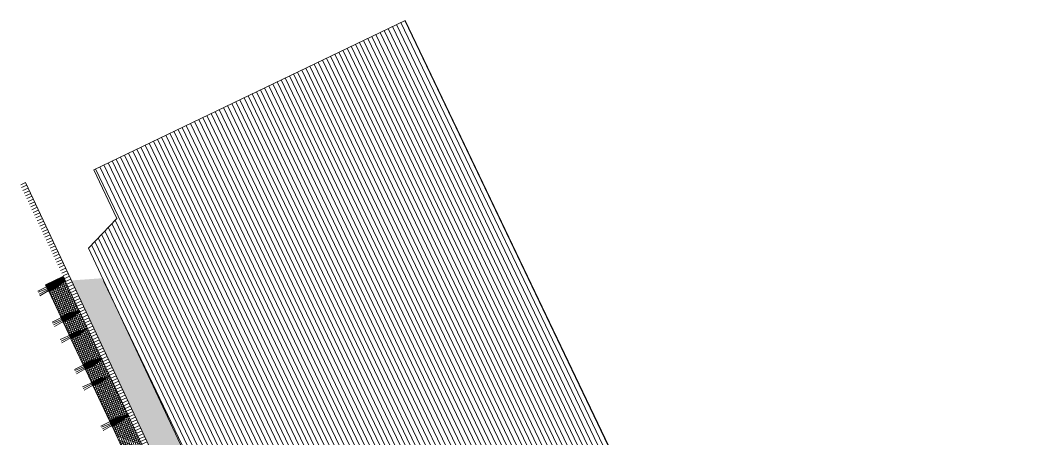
# Model space of a CAD drawing. Header units: metres. Extents: x 678805 to 1359287, y 2747329 to 5497370.
# Drawn here: x 679493.34 to 679498.64, y 2747427.62 to 2747429.8 of the extents above; entities that cross this region are included whole.
import ezdxf

# ---------------------------------------------------------------- set-up
doc = ezdxf.new("R2010")
doc.units = ezdxf.units.M
doc.layers.add('02-L-Waterfeatures 01', color=7, linetype='Continuous', true_color=0x4da6ff)
doc.layers.add('XREF_MON_WATERFEATURE$0$-aux', color=50, linetype='Continuous', plot=False)
for name, color, linetype, lineweight, true_color in [('XREF_MON_WATERFEATURE$0$02-L-projecció', 7, 'Continuous', 5, 0x636363), ('XREF_MON_WATERFEATURE$0$3- TR terra vegetal', 7, 'Continuous', 0, 0xbea68e), ('XREF_MON_WATERFEATURE$0$3-TR sorra granitica', 7, 'Continuous', 0, 0xf2dac9)]:
    doc.layers.add(name, color=color, linetype=linetype, lineweight=lineweight, true_color=true_color)
for name, color, linetype, lineweight in [('XREF_MON_WATERFEATURE$0$02-L-seccionat', 6, 'Continuous', 5), ('XREF_MON_WATERFEATURE$0$1-L-GESPA', 64, 'Continuous', 0), ('XREF_MON_WATERFEATURE$0$3-TR Formigó', 252, 'Continuous', 0), ('XREF_MON_WATERFEATURE$0$3-TR terra compactada', 45, 'Continuous', 0), ('XREF_MON_WATERFEATURE$0$3-TR Tot-u', 37, 'Continuous', 0)]:
    doc.layers.add(name, color=color, linetype=linetype, lineweight=lineweight)

# ---------------------------------------------------------------- blocks, each defined once
blk = doc.blocks.new('XREF_MON_WATERFEATURE$0$Font')
at = {"layer": 'XREF_MON_WATERFEATURE$0$3- TR terra vegetal'}
h = blk.add_hatch(dxfattribs=at)
h.set_pattern_fill('_USER', color=256, scale=0.0025, angle=-18.20445689477927, style=0, pattern_type=0)
h.set_pattern_definition([(0.07158571544180016, (-42.41510380851105, 22.0367466378957), (-3.123515266994169e-06, 0.002499998048729712), [])])
edge = h.paths.add_edge_path()
edge.add_line((4.908036804292351, -9.918019296135753), (4.898037110455334, -9.917941367253661))
edge.add_line((4.898037111386657, -9.917941367719322), (4.898100978694856, -9.909745837561786))
edge.add_arc((4.849684893619269, -9.909368520602584), 0.04841755489528105, 359.5534912166783, 375.5525103427901)
edge.add_line((4.896329645998776, -9.896386737702414), (4.890544808935374, -9.875601287232712))
edge.add_arc((4.945597054902464, -9.860279596410692), 0.05714458878502383, 179.5534943690461, 195.5525134952645, ccw=False)
edge.add_line((4.888454201631248, -9.859834273345768), (4.888774713501334, -9.818706751335412))
edge.add_line((4.888774713035673, -9.818706751801074), (4.918844678904861, -9.818941090721637))
edge.add_line((4.918844679836184, -9.818941090255976), (4.918524166103452, -9.860068613663316))
edge.add_arc((4.861381313297898, -9.859623294789344), 0.05714458763646535, 343.55447941519253, 359.5534985415034, ccw=False)
edge.add_line((4.916188078932464, -9.87580112949945), (4.910079998429865, -9.896493896609172))
edge.add_arc((4.956516752485186, -9.910201081074774), 0.04841754838134289, 163.5544725454817, 179.5534916716946)
edge.add_line((4.908100673928857, -9.909823764581233), (4.908036804758012, -9.918019296135753))
edge.add_line((4.908036804292351, -9.918019296135753), (4.898037110455334, -9.917941367253661))
h = blk.add_hatch(dxfattribs=at)
h.set_pattern_fill('_USER', color=256, scale=0.0025, angle=-18.20445689477927, style=0, pattern_type=0)
h.set_pattern_definition([(0.07158571544180016, (-41.99395365780219, 22.03346805972978), (-3.123515266994169e-06, 0.002499998048729712), [])])
edge = h.paths.add_edge_path()
edge.add_line((5.129266829229891, -9.919743441743776), (5.129330697469413, -9.911547912051901))
edge.add_arc((5.080914612393826, -9.911170597188175), 0.04841755511519343, 359.5534931793435, 375.5525123054554)
edge.add_line((5.12755936384201, -9.89818881219253), (5.121774528175592, -9.877403360791504))
edge.add_arc((5.176826777867973, -9.862081666477025), 0.0571445925419343, 179.5534972539193, 195.5525163801378, ccw=False)
edge.add_line((5.119683920405805, -9.8616363464389), (5.120004433672875, -9.820508826291189))
edge.add_line((5.120004434604198, -9.820508826058358), (5.14007470337674, -9.820665237028152))
edge.add_line((5.140074702445418, -9.820665237028152), (5.13975419010967, -9.861792757175863))
edge.add_arc((5.082611324731261, -9.861347433645278), 0.05714460020380366, 343.5544745027149, 359.5534936290258, ccw=False)
edge.add_line((5.137418101541698, -9.877525276038796), (5.131310021039099, -9.898218042217195))
edge.add_arc((5.177746772766113, -9.91192522784695), 0.0484175469721639, 163.5544702963137, 179.5534894225264)
edge.add_line((5.129330696072429, -9.911547909956425), (5.129266828065738, -9.919743441510946))
h = blk.add_hatch(dxfattribs=at)
h.set_pattern_fill('_USER', color=256, scale=0.0025, angle=-18.20445689477927, style=0, pattern_type=0)
h.set_pattern_definition([(0.07158571544180016, (-42.08891394175589, 22.034197462257), (-3.123515266994169e-06, 0.002499998048729712), [])])
edge = h.paths.add_edge_path()
edge.add_line((5.234226671978831, -9.92056847200729), (5.224226978141814, -9.920490543125197))
edge.add_line((5.224226978607476, -9.920490543125197), (5.224290845915675, -9.912295012967661))
edge.add_arc((5.175874761771411, -9.91191769670695), 0.04841755489528105, 359.5534912166783, 375.5525103427901)
edge.add_line((5.222519513219595, -9.89893591310829), (5.216734676156193, -9.878150462638587))
edge.add_arc((5.271786922588944, -9.862828772049397), 0.05714458878502383, 179.5534943690461, 195.5525134952645, ccw=False)
edge.add_line((5.214644068386406, -9.862383448984474), (5.214964580256492, -9.821255926974118))
edge.add_line((5.214964580722153, -9.821255927206948), (5.245034546591341, -9.821490266127512))
edge.add_line((5.245034547057003, -9.821490266360343), (5.244714033324271, -9.862617789767683))
edge.add_arc((5.187571180984378, -9.86217247066088), 0.05714458763646535, 343.55447941519253, 359.5534985415034, ccw=False)
edge.add_line((5.242377947084606, -9.878350305370986), (5.236269866582006, -9.899043072480708))
edge.add_arc((5.282706619240344, -9.912750256247818), 0.04841754838134289, 163.5544725454817, 179.5534916716946)
edge.add_line((5.234290541149676, -9.912372940219939), (5.234226671978831, -9.920568471774459))
edge.add_line((5.234226671978831, -9.92056847200729), (5.224226978141814, -9.920490543125197))
h = blk.add_hatch(dxfattribs=at)
h.set_pattern_fill('_USER', color=256, scale=0.0025, angle=-18.20445689477927, style=0, pattern_type=0)
h.set_pattern_definition([(0.07158571544180016, (-41.72150762658566, 22.0313518694602), (-3.123515266994169e-06, 0.002499998048729712), [])])
edge = h.paths.add_edge_path()
edge.add_line((5.401712859049439, -9.921859632246196), (5.401776727288961, -9.913664102554321))
edge.add_arc((5.353360642679036, -9.913286787457764), 0.04841755511519343, 359.5534931793435, 375.5525123054554)
edge.add_line((5.400005395058542, -9.90030500292778), (5.394220559392124, -9.879519551526755))
edge.add_arc((5.449272809084505, -9.864197856979445), 0.0571445925419343, 179.5534972539193, 195.5525163801378, ccw=False)
edge.add_line((5.392129952087998, -9.86375253694132), (5.392450465355068, -9.822625016793609))
edge.add_line((5.392450464423746, -9.82262501702644), (5.412520733196288, -9.822781427996233))
edge.add_line((5.41252073366195, -9.822781427996233), (5.412200221326202, -9.863908948143944))
edge.add_arc((5.355057355947793, -9.863463624147698), 0.05714460020380366, 343.5544745027149, 359.5534936290258, ccw=False)
edge.add_line((5.409864132292569, -9.879641466308385), (5.403756051789969, -9.900334232486784))
edge.add_arc((5.450192804448307, -9.914041418582201), 0.0484175469721639, 163.5544702963137, 179.5534894225264)
edge.add_line((5.4017767268233, -9.913664100691676), (5.401712858816609, -9.921859632246196))
h = blk.add_hatch(dxfattribs=at)
h.set_pattern_fill('_USER', color=256, scale=0.0025, angle=-18.20445689477927, style=0, pattern_type=0)
h.set_pattern_definition([(0.07158571544180016, (-41.8164679100737, 22.03208127152175), (-3.123515266994169e-06, 0.002499998048729712), [])])
edge = h.paths.add_edge_path()
edge.add_line((5.506672703661025, -9.92268466250971), (5.496673009824008, -9.922606733627617))
edge.add_line((5.496673007961363, -9.922606733161956), (5.496736875269562, -9.91441120300442))
edge.add_arc((5.44832079205662, -9.914033886510879), 0.04841755489528105, 359.5534912166783, 375.5525103427901)
edge.add_line((5.494965543970466, -9.90105210384354), (5.489180706907064, -9.880266653373837))
edge.add_arc((5.544232953805476, -9.864944962318987), 0.05714458878502383, 179.5534943690461, 195.5525134952645, ccw=False)
edge.add_line((5.487090099602938, -9.864499639719725), (5.487410611473024, -9.823372117709368))
edge.add_line((5.487410612404346, -9.823372117709368), (5.517480578273535, -9.823606456629932))
edge.add_line((5.517480577342212, -9.823606456629932), (5.517160063609481, -9.864733980037272))
edge.add_arc((5.460017210803926, -9.8642886611633), 0.05714458763646535, 343.55447941519253, 359.5534985415034, ccw=False)
edge.add_line((5.514823976904154, -9.880466495640576), (5.508715896401554, -9.901159262750298))
edge.add_arc((5.555152650456876, -9.91486644698307), 0.04841754838134289, 163.5544725454817, 179.5534916716946)
edge.add_line((5.506736571900547, -9.91448913095519), (5.506672702729702, -9.92268466250971))
edge.add_line((5.506672703661025, -9.92268466250971), (5.496673009824008, -9.922606733627617))
h = blk.add_hatch(dxfattribs=at)
h.set_pattern_fill('_USER', color=256, scale=0.0025, angle=-18.20445689477927, style=0, pattern_type=0)
h.set_pattern_definition([(0.07158571544180016, (-41.63898202870041, 22.03071224922314), (-3.123515266994169e-06, 0.002499998048729712), [])])
edge = h.paths.add_edge_path()
edge.add_line((5.701288961805403, -9.924187184078619), (5.674158891131958, -9.923975755997608))
edge.add_line((5.674158891662955, -9.923975755926222), (5.674222758971155, -9.915780225768685))
edge.add_arc((5.625806673895568, -9.915402909275144), 0.04841755489528105, 359.5534912166783, 375.5525103427901)
edge.add_line((5.672451426275074, -9.902421126142144), (5.666666589211673, -9.881635675672442))
edge.add_arc((5.721718835644424, -9.866313985083252), 0.05714458878502383, 179.5534943690461, 195.5525134952645, ccw=False)
edge.add_line((5.664575982373208, -9.865868662018329), (5.664896494243294, -9.824741140007973))
edge.add_line((5.664896494708955, -9.824741140240803), (5.701285470009742, -9.825105800338996))
edge.add_line((5.701285469345748, -9.825105800293386), (5.701288962138069, -9.924187184194453))
edge.add_line((5.701288961805403, -9.924187184078619), (5.674158891131958, -9.923975755997608))
at = {"layer": 'XREF_MON_WATERFEATURE$0$3-TR Formigó'}
h = blk.add_hatch(dxfattribs=at)
h.set_pattern_fill('ANSI37', color=256, scale=0.002999999999999998, angle=-18.27580023555105, style=0)
h.set_pattern_definition([(45.00024237466998, (-38.23494690703228, 21.24240360129625), (-0.00673522058219375, 0.00673516359928945), []), (135.0002423746699, (-38.23494690703228, 21.24240360129625), (-0.00673516359928945, -0.00673522058219375), [])])
edge = h.paths.add_edge_path()
edge.add_line((4.898037136998028, -9.917937868507579), (4.898101004771888, -9.909742338815704))
edge.add_arc((4.849684913642704, -9.909365015802905), 0.04841756086888352, 359.5534842875921, 375.5525034139813)
edge.add_line((4.896329673472792, -9.896383237326518), (4.890544835012406, -9.875597790582106))
edge.add_arc((4.945597083307803, -9.860276099760085), 0.05714459044333953, 179.5534941485198, 195.5525132748022, ccw=False)
edge.add_line((4.88845422770828, -9.859830776462331), (4.888774711173028, -9.818706751102582))
edge.add_line((4.888774711638689, -9.818706750869751), (4.887977530714124, -9.818700537085533))
edge.add_line((4.887977530248463, -9.818700537318364), (4.887984108179808, -9.817856487585232))
edge.add_line((4.887984108645469, -9.817856487352401), (4.742162665817887, -9.816720081493258))
edge.add_line((4.742162665352225, -9.81672008195892), (4.742156088817865, -9.817564135417342))
edge.add_line((4.742156088817865, -9.817564135184512), (4.741358906961977, -9.81755791674368))
edge.add_line((4.741358906961977, -9.81755791674368), (4.741038422565907, -9.858681946760044))
edge.add_arc((4.683895573485643, -9.858236624393612), 0.05714458481820715, 343.554475603851, 359.55349473013337, ccw=False)
edge.add_line((4.738702334929258, -9.874414461664855), (4.732594254426658, -9.895107228774577))
edge.add_arc((4.779031011275947, -9.90881441347301), 0.04841755169064187, 163.5544731269825, 179.5534922533715)
edge.add_line((4.73061492992565, -9.908437097910792), (4.730551059823483, -9.916632627602667))
edge.add_line((4.730551060289145, -9.916632627602667), (4.898037136998028, -9.91793786874041))
h = blk.add_hatch(dxfattribs=at)
h.set_pattern_fill('ANSI37', color=256, scale=0.002999999999999998, angle=-18.27580023555105, style=0)
h.set_pattern_definition([(45.00024237466998, (-38.42486733943224, 21.24388017086312), (-0.00673522058219375, 0.00673516359928945), []), (135.0002423746699, (-38.42486733943224, 21.24388017086312), (-0.00673516359928945, -0.00673522058219375), [])])
edge = h.paths.add_edge_path()
edge.add_line((5.129266854841262, -9.919739875476807), (5.129330724710599, -9.911544343922287))
edge.add_arc((5.080914640799165, -9.911167031154037), 0.0484175536757299, 359.5534954021102, 375.5525145284991)
edge.add_line((5.127559391316026, -9.898185245227069), (5.121774553321302, -9.877399797551334))
edge.add_arc((5.176826803479344, -9.862078107893467), 0.05714459188196982, 179.5534922650938, 195.5525113913763, ccw=False)
edge.add_line((5.119683946482837, -9.861632782965899), (5.120004430878907, -9.82050875807181))
edge.add_line((5.120004430413246, -9.820508757606149), (5.11920724902302, -9.820502545218915))
edge.add_line((5.11920724902302, -9.820502545218915), (5.119213826488703, -9.819658495020121))
edge.add_line((5.119213826954365, -9.819658495718613), (4.919648438226432, -9.818103256402537))
edge.add_line((4.919648438226432, -9.818103255936876), (4.919641859363765, -9.818947307066992))
edge.add_line((4.919641860295087, -9.818947307066992), (4.918844680301845, -9.818941090488806))
edge.add_line((4.918844679836184, -9.818941090255976), (4.918524194974452, -9.860065117944032))
edge.add_arc((4.861381331458688, -9.85961979907006), 0.05714459781178616, 343.55447923422247, 359.553498360505, ccw=False)
edge.add_line((4.916188107337803, -9.875797636574134), (4.910080025438219, -9.896490403218195))
edge.add_arc((4.956516785081476, -9.910197584656999), 0.04841755285408696, 163.5544773345237, 179.5534964609125)
edge.add_line((4.908100702334195, -9.90982027258724), (4.908036834094673, -9.918015801813453))
edge.add_line((4.908036833629012, -9.918015802279115), (5.129266854608431, -9.919739875942469))
h = blk.add_hatch(dxfattribs=at)
h.set_pattern_fill('ANSI37', color=256, scale=0.002999999999999998, angle=-18.27580023555105, style=0)
h.set_pattern_definition([(45.00024237466998, (-38.00371721480042, 21.2405980268959), (-0.00673522058219375, 0.00673516359928945), []), (135.0002423746699, (-38.00371721480042, 21.2405980268959), (-0.00673516359928945, -0.00673522058219375), [])])
edge = h.paths.add_edge_path()
edge.add_line((5.22422700189054, -9.920487044379115), (5.224290871992707, -9.912291513755918))
edge.add_arc((5.175874780397862, -9.911914204712957), 0.0484175626281825, 359.5534999889228, 375.5525191153118)
edge.add_line((5.222519537899643, -9.898932412732393), (5.216734700836241, -9.878146966919303))
edge.add_arc((5.271786950994283, -9.862825277028605), 0.05714459188196982, 179.5534922650938, 195.5525113913763, ccw=False)
edge.add_line((5.214644093997777, -9.862379951635376), (5.214964577928185, -9.821255926275626))
edge.add_line((5.214964577928185, -9.821255926741287), (5.214167397003621, -9.821249713888392))
edge.add_line((5.21416739653796, -9.821249714121222), (5.214173974934965, -9.820405663456768))
edge.add_line((5.214173975400627, -9.820405662991107), (5.140878406818956, -9.819834462366998))
edge.add_line((5.140878407284617, -9.819834462366998), (5.140871828887612, -9.820678512565792))
edge.add_line((5.14087182842195, -9.820678513031453), (5.140074646798894, -9.820672296453267))
edge.add_line((5.140074647497386, -9.820672296453267), (5.139754163799807, -9.861796326003969))
edge.add_arc((5.082611312158406, -9.86135100480169), 0.05714458622738645, 343.55447750952925, 359.5534966358117, ccw=False)
edge.add_line((5.137418075930327, -9.877528841141611), (5.131309994496405, -9.898221609648317))
edge.add_arc((5.177746753208339, -9.91192879434675), 0.04841755334555671, 163.5544734177774, 179.5534925441661)
edge.add_line((5.129330670461059, -9.911551479250193), (5.129266803152859, -9.919747009407729))
edge.add_line((5.129266802221537, -9.919747009407729), (5.22422700189054, -9.920487044844776))
h = blk.add_hatch(dxfattribs=at)
h.set_pattern_fill('ANSI37', color=256, scale=0.002999999999999998, angle=-18.27580023555105, style=0)
h.set_pattern_definition([(45.00024237466998, (-37.73127115750685, 21.23848540289328), (-0.00673522058219375, 0.00673516359928945), []), (135.0002423746699, (-37.73127115750685, 21.23848540289328), (-0.00673516359928945, -0.00673522058219375), [])])
edge = h.paths.add_edge_path()
edge.add_line((5.401712886057794, -9.921856066212058), (5.401776753831655, -9.913660536520183))
edge.add_arc((5.353360663168132, -9.913283214438707), 0.04841756086888352, 359.5534842875921, 375.5525034139813)
edge.add_line((5.40000542299822, -9.900301435496658), (5.394220584537834, -9.879515988752246))
edge.add_arc((5.44927283283323, -9.864194297231734), 0.05714459044333953, 179.5534941485198, 195.5525132748022, ccw=False)
edge.add_line((5.392129977233708, -9.863748974632472), (5.392450460698456, -9.822624949272722))
edge.add_line((5.392450460698456, -9.822624949272722), (5.391653279773891, -9.822618735488504))
edge.add_line((5.391653279773891, -9.822618735488504), (5.391659857705235, -9.821774685755372))
edge.add_line((5.391659857705235, -9.821774685755372), (5.245838414877653, -9.82063827989623))
edge.add_line((5.245838414877653, -9.82063827989623), (5.245831838343292, -9.821482333354652))
edge.add_line((5.245831838343292, -9.821482333354652), (5.245034656487405, -9.821476114913821))
edge.add_line((5.245034656487405, -9.821476114913821), (5.244714172091335, -9.862600144930184))
edge.add_arc((5.187571322545409, -9.862154822330922), 0.05714458481820715, 343.554475603851, 359.55349473013337, ccw=False)
edge.add_line((5.242378084454685, -9.878332659602165), (5.236270003952086, -9.899025426711887))
edge.add_arc((5.282706761267036, -9.91273261141032), 0.04841755169064187, 163.5544731269825, 179.5534922533715)
edge.add_line((5.234290679451078, -9.912355295848101), (5.234226809348911, -9.920550825539976))
edge.add_line((5.234226810280234, -9.920550825539976), (5.401712886989117, -9.92185606667772))
h = blk.add_hatch(dxfattribs=at)
h.set_pattern_fill('ANSI37', color=256, scale=0.002999999999999998, angle=-18.27580023555105, style=0)
h.set_pattern_definition([(45.00024237466998, (-37.73127118311822, 21.23848183639348), (-0.00673522058219375, 0.00673516359928945), []), (135.0002423746699, (-37.73127118311822, 21.23848183639348), (-0.00673516359928945, -0.00673522058219375), [])])
edge = h.paths.add_edge_path()
edge.add_line((5.496673033107072, -9.922603234648705), (5.496736903209239, -9.914407704025507))
edge.add_arc((5.448320810683072, -9.914030395681038), 0.0484175626281825, 359.5534999889228, 375.5525191153118)
edge.add_line((5.494965568650514, -9.901048603001982), (5.489180731587112, -9.880263157188892))
edge.add_arc((5.544232981745154, -9.864941467531025), 0.05714459188196982, 179.5534922650938, 195.5525113913763, ccw=False)
edge.add_line((5.487090124748647, -9.864496142603457), (5.487410608679056, -9.823372117243707))
edge.add_line((5.487410609144717, -9.823372117243707), (5.486613428220153, -9.823365904390812))
edge.add_line((5.486613427754492, -9.823365904390812), (5.486620006151497, -9.822521853726357))
edge.add_line((5.486620006151497, -9.822521853959188), (5.413324437569827, -9.82195065333508))
edge.add_line((5.413324437569827, -9.821950653102249), (5.413317859172821, -9.822794703301042))
edge.add_line((5.413317859172821, -9.822794703301042), (5.412520677549765, -9.822788486722857))
edge.add_line((5.412520678248256, -9.822788486257195), (5.412200194550678, -9.863912515807897))
edge.add_arc((5.355057342909276, -9.863467195536941), 0.05714458622738645, 343.55447750952925, 359.5534966358117, ccw=False)
edge.add_line((5.409864107146859, -9.8796450314112), (5.403756025712937, -9.900337799917907))
edge.add_arc((5.45019278395921, -9.91404498484917), 0.04841755334555671, 163.5544734177774, 179.5534925441661)
edge.add_line((5.401776700746268, -9.913667669519782), (5.401712833438069, -9.921863199677318))
edge.add_line((5.401712833438069, -9.921863199677318), (5.496673033107072, -9.922603235114366))
h = blk.add_hatch(dxfattribs=at)
h.set_pattern_fill('ANSI37', color=256, scale=0.002999999999999998, angle=-18.27580023555105, style=0)
h.set_pattern_definition([(45.00024237466998, (-37.45882512675598, 21.23636921262369), (-0.00673522058219375, 0.00673516359928945), []), (135.0002423746699, (-37.45882512675598, 21.23636921262369), (-0.00673516359928945, -0.00673522058219375), [])])
edge = h.paths.add_edge_path()
edge.add_line((5.674158916808665, -9.92397225741297), (5.674222784582525, -9.915776727721095))
edge.add_arc((5.625806693919003, -9.915399404708296), 0.04841756086888352, 359.5534842875921, 375.5525034139813)
edge.add_line((5.672451454214752, -9.902417625766248), (5.666666615754366, -9.881632179021835))
edge.add_arc((5.721718863584101, -9.866310488199815), 0.05714459044333953, 179.5534941485198, 195.5525132748022, ccw=False)
edge.add_line((5.664576007984579, -9.865865164902061), (5.664896491449326, -9.824741139542311))
edge.add_line((5.664896491449326, -9.824741139542311), (5.664099310524762, -9.824734925758094))
edge.add_line((5.664099310524762, -9.824734925758094), (5.664105888456106, -9.823890876024961))
edge.add_line((5.664105888456106, -9.823890876024961), (5.518284445628524, -9.822754470165819))
edge.add_line((5.518284446559846, -9.82275447063148), (5.518277870025486, -9.823598524089903))
edge.add_line((5.518277869559824, -9.823598523624241), (5.517480687703937, -9.82359230518341))
edge.add_line((5.517480687238276, -9.823592305416241), (5.517160202842206, -9.864716335432604))
edge.add_arc((5.46001735329628, -9.864271012833342), 0.05714458481820715, 343.554475603851, 359.55349473013337, ccw=False)
edge.add_line((5.514824115205556, -9.880448849871755), (5.508716034702957, -9.901141616981477))
edge.add_arc((5.555152792017907, -9.91484880191274), 0.04841755169064187, 163.5544731269825, 179.5534922533715)
edge.add_line((5.506736710201949, -9.914471486583352), (5.506672840099782, -9.922667016275227))
edge.add_line((5.506672841031104, -9.922667015809566), (5.674158917739987, -9.923972256947309))
at = {"layer": 'XREF_MON_WATERFEATURE$0$3-TR sorra granitica'}
h = blk.add_hatch(dxfattribs=at)
h.set_pattern_fill('LINE', color=256, scale=0.004999999999999999, angle=69.79554310522073, style=0)
h.set_pattern_definition([(88.07158571544174, (23.47172695910558, 239.0306897256523), (-0.01586600920376316, 0.0005342068383152928), [])])
h.paths.add_polyline_path([(2.601889603305608, -9.931432225275785), (6.228181368671358, -9.959666926413774), (6.228414944838732, -9.929667835589498), (2.601850411854684, -9.900063625071198)])
at = {"layer": 'XREF_MON_WATERFEATURE$0$3-TR terra compactada'}
h = blk.add_hatch(dxfattribs=at)
h.set_pattern_fill('LINE', color=256, scale=0.0075, style=0)
h.set_pattern_definition([(1.590277340731758e-14, (-1.592974760103971, -12.35290337726474), (0, 0.0238125), [])])
h.paths.add_polyline_path([(-1.508625563699752, -9.449458322487772), (-1.508420270401984, -12.1077984967269), (6.136786825489253, -12.10779849579558), (6.134235821664333, -10.30894258804619), (5.854505203664303, -10.30698392656632), (5.777416309341788, -10.10637657577172), (2.851663700770587, -10.08339424803853), (2.851663700304925, -11.3900205376558), (2.851663700304925, -11.74002094520256), (0.3014938957057893, -11.74002108070999), (0.3016131347976625, -11.3898526376579), (1.476384826935828, -11.39002108108252), (0.9323646500706673, -9.468210993334651)])
at = {"layer": 'XREF_MON_WATERFEATURE$0$3-TR Tot-u'}
h = blk.add_hatch(dxfattribs=at)
h.set_pattern_fill('EARTH', color=256, scale=0.005, angle=-84.07414778341365)
h.set_pattern_definition([(275.9258522165863, (0.0002259062603116035, -11.10001241927966), (0.0348582512672567, -0.02830242601949161), [0.03175, -0.03175]), (275.9258522165863, (0.01206853380426764, -11.09878320246935), (0.0348582512672567, -0.02830242601949161), [0.03175, -0.03175]), (275.9258522165863, (0.02391116041690111, -11.09755398519337), (0.0348582512672567, -0.02830242601949161), [0.03175, -0.03175]), (5.925852216586342, (0.02826844248920679, -11.1010917883832), (0.02830242601949161, 0.0348582512672567), [0.03174999999999993, -0.03174999999999993]), (5.925852216586342, (0.02949765929952264, -11.11293441522866), (0.02830242601949161, 0.0348582512672567), [0.03174999999999993, -0.03174999999999993]), (5.925852216586342, (0.03072687610983849, -11.12477704230696), (0.02830242601949161, 0.0348582512672567), [0.03174999999999993, -0.03174999999999993])])
h.paths.add_polyline_path([(5.664115688763559, -9.955275054089725), (2.602053748443723, -9.931428957730532), (2.601719925645739, -9.96756389643997), (2.851663700770587, -10.08339424803853), (5.605309887323529, -10.10503653623164)])
at = {"layer": 'XREF_MON_WATERFEATURE$0$-aux'}
for points in [[(4.908036804292351, -9.918019296135753), (4.898037111386657, -9.917941367719322), (4.898100978694856, -9.909745837561786, 0.06992251114754273), (4.896329645998776, -9.896386737702414), (4.890544808935374, -9.875601287232712, -0.06992251114800961), (4.888454201631248, -9.859834273345768), (4.888774713035673, -9.818706751801074), (4.918844679836184, -9.818941090255976), (4.918524165637791, -9.860068613430485, -0.0699225111484148), (4.916188078932464, -9.87580112949945), (4.910079998429865, -9.896493896609172, 0.06992251114798485), (4.908100673928857, -9.909823764581233), (4.908036804292351, -9.918019296135753), (4.898037111386657, -9.917941367719322)], [(5.129266828298569, -9.919743441510946), (5.129266829229891, -9.919743441743776), (5.129330697469413, -9.911547912284732, 0.06992251114754273), (5.12755936384201, -9.89818881219253), (5.121774528641254, -9.877403360791504, -0.06992251114800961), (5.119683920405805, -9.8616363464389), (5.120004434604198, -9.820508826058358), (5.140074702445418, -9.820665237028152), (5.139754190575331, -9.861792757408693, -0.0699225111484148), (5.137418101541698, -9.877525276038796), (5.131310021039099, -9.898218042217195, 0.06992251114798485), (5.129330696072429, -9.911547909956425), (5.129266828298569, -9.919743441510946), (5.129266829229891, -9.919743441743776)], [(5.234226671978831, -9.92056847200729), (5.224226978607476, -9.920490543125197), (5.224290845915675, -9.912295013200492, 0.06992251114754273), (5.222519513219595, -9.89893591310829), (5.216734676621854, -9.878150462871417, -0.06992251114800961), (5.214644068386406, -9.862383448984474), (5.214964580722153, -9.821255927206948), (5.245034547057003, -9.821490266360343), (5.24471403285861, -9.862617789767683, -0.0699225111484148), (5.242377947084606, -9.878350305370986), (5.236269865650684, -9.899043072480708, 0.06992251114798485), (5.234290541149676, -9.912372940219939), (5.234226671978831, -9.92056847200729), (5.224226978607476, -9.920490543125197)], [(5.401712859049439, -9.921859632246196), (5.401712859049439, -9.921859632246196), (5.401776727754623, -9.913664102554321, 0.06992251114754273), (5.400005395058542, -9.90030500292778), (5.394220560323447, -9.879519551526755, -0.06992251114800961), (5.392129952087998, -9.86375253694132), (5.392450464423746, -9.82262501702644), (5.41252073366195, -9.822781427996233), (5.412200220860541, -9.863908947911114, -0.0699225111484148), (5.409864132292569, -9.879641466308385), (5.40375605225563, -9.900334232952446, 0.06992251114798485), (5.4017767268233, -9.913664100691676), (5.401712859049439, -9.921859632246196), (5.401712859049439, -9.921859632246196)], [(5.506672703661025, -9.92268466250971), (5.496673007961363, -9.922606733161956), (5.496736876200885, -9.914411203470081, 0.06992251114754273), (5.494965543970466, -9.90105210384354), (5.489180707838386, -9.880266653373837, -0.06992251114800961), (5.487090099602938, -9.864499639719725), (5.487410612404346, -9.823372117709368), (5.517480577342212, -9.823606456629932), (5.517160064075142, -9.864733980037272, -0.0699225111484148), (5.514823976904154, -9.880466495640576), (5.508715896401554, -9.901159262750298, 0.06992251114798485), (5.506736571900547, -9.91448913095519), (5.506672703661025, -9.92268466250971), (5.496673007961363, -9.922606733161956)], [(5.701288961805403, -9.924187184078619), (5.674158891662955, -9.923975755926222), (5.674222758971155, -9.915780225768685, 0.06992251114754273), (5.672451426275074, -9.902421126142144), (5.666666590142995, -9.881635675672442, -0.06992251114800961), (5.664575982373208, -9.865868662018329), (5.664896494708955, -9.824741140240803), (5.701285469345748, -9.825105800293386), (5.701288961805403, -9.924187184078619), (5.674158891662955, -9.923975755926222)]]:
    blk.add_lwpolyline(points, format="xyb", dxfattribs=at)
at = {"layer": 'XREF_MON_WATERFEATURE$0$02-L-projecció'}
blk.add_lwpolyline([(-1.508625563699752, -9.449458322487772), (-1.508420270401984, -12.1077984967269), (6.136786825489253, -12.10779849579558), (6.134235821664333, -10.30894258804619), (5.854505203664303, -10.30698392656632), (5.777416309341788, -10.10637657577172), (2.851663700770587, -10.08339424803853), (2.851663700304925, -11.3900205376558), (2.851663700304925, -11.74002094520256), (0.3014938957057893, -11.74002108070999), (0.3016131347976625, -11.3898526376579), (1.476384826935828, -11.39002108108252), (0.9323646500706673, -9.468210993334651)], close=True, dxfattribs=at)
blk.add_lwpolyline([(6.228181370999664, -9.959666931070387), (2.601889605633914, -9.931432226207107)], dxfattribs=at)
at = {"layer": 'XREF_MON_WATERFEATURE$0$02-L-seccionat'}
for points in [[(4.898037136998028, -9.917937868507579), (4.898101003840566, -9.909742338350043, 0.06992251114875708), (4.896329673472792, -9.896383237326518), (4.890544835012406, -9.875597790814936, -0.0699225111482901), (4.88845422770828, -9.859830776462331), (4.888774711638689, -9.818706750869751), (4.887977530248463, -9.818700537318364), (4.887984108645469, -9.817856487352401), (4.742162665352225, -9.81672008195892), (4.742156088817865, -9.817564135184512), (4.741358906961977, -9.81755791674368), (4.741038422565907, -9.858681946527213, -0.0699225111482901), (4.738702334929258, -9.874414461664855), (4.732594255357981, -9.895107228774577, 0.06992251114875708), (4.73061492992565, -9.908437097910792), (4.730551060289145, -9.916632627602667)], [(5.129266854841262, -9.919739875476807), (5.129330724943429, -9.911544343922287, 0.06992251114875708), (5.127559391316026, -9.898185245227069), (5.121774552855641, -9.877399797551334, -0.0699225111482901), (5.119683946482837, -9.861632782965899), (5.120004430413246, -9.820508757606149), (5.11920724902302, -9.820502545218915), (5.119213826954365, -9.819658495718613), (4.919648438226432, -9.818103255936876), (4.919641860295087, -9.818947307066992), (4.918844679836184, -9.818941090255976), (4.918524194974452, -9.860065117944032, -0.0699225111482901), (4.916188107337803, -9.875797636574134), (4.910080026369542, -9.896490402985364, 0.06992251114875708), (4.908100702334195, -9.90982027258724), (4.908036833629012, -9.918015802279115)], [(5.22422700189054, -9.920487044379115), (5.224290872458369, -9.912291513755918, 0.06992251114875708), (5.222519537899643, -9.898932412732393), (5.216734700836241, -9.878146966453642, -0.0699225111482901), (5.214644093997777, -9.862379951635376), (5.214964577928185, -9.821255926741287), (5.21416739653796, -9.821249714121222), (5.214173975400627, -9.820405662991107), (5.140878407284617, -9.819834462366998), (5.14087182842195, -9.820678513031453), (5.140074647497386, -9.820672296453267), (5.139754163101315, -9.861796325538307, -0.0699225111482901), (5.137418075930327, -9.877528841141611), (5.131309994030744, -9.898221609648317, 0.06992251114875708), (5.129330670461059, -9.911551479250193), (5.129266802221537, -9.919747009407729)], [(5.401712886057794, -9.921856066212058), (5.401776754297316, -9.913660536985844, 0.06992251114875708), (5.40000542299822, -9.900301435496658), (5.394220585469157, -9.879515988752246, -0.0699225111482901), (5.392129977233708, -9.863748974632472), (5.392450460698456, -9.822624949272722), (5.391653279773891, -9.822618735488504), (5.391659857705235, -9.821774685755372), (5.245838414877653, -9.82063827989623), (5.245831838343292, -9.821482333354652), (5.245034656487405, -9.821476114913821), (5.244714173022658, -9.862600144930184, -0.0699225111482901), (5.242378084454685, -9.878332659602165), (5.236270003952086, -9.899025426711887, 0.06992251114875708), (5.234290679451078, -9.912355295848101), (5.234226810280234, -9.920550825539976)], [(5.496673033107072, -9.922603234648705), (5.496736904140562, -9.914407704491168, 0.06992251114875708), (5.494965568650514, -9.901048603001982), (5.489180732518435, -9.880263157188892, -0.0699225111482901), (5.487090124748647, -9.864496142603457), (5.487410609144717, -9.823372117243707), (5.486613427754492, -9.823365904390812), (5.486620006151497, -9.822521853959188), (5.413324437569827, -9.821950653102249), (5.413317859172821, -9.822794703301042), (5.412520678248256, -9.822788486257195), (5.412200193852186, -9.863912516273558, -0.0699225111482901), (5.409864107146859, -9.8796450314112), (5.403756025247276, -9.900337799917907, 0.06992251114875708), (5.401776700746268, -9.913667669519782), (5.401712833438069, -9.921863199677318)], [(5.674158916808665, -9.92397225741297), (5.674222785513848, -9.915776727255434, 0.06992251114875708), (5.672451454214752, -9.902417625766248), (5.666666616220027, -9.881632179021835, -0.0699225111482901), (5.664576007984579, -9.865865164902061), (5.664896491449326, -9.824741139542311), (5.664099310524762, -9.824734925758094), (5.664105888456106, -9.823890876024961), (5.518284446559846, -9.82275447063148), (5.518277869559824, -9.823598523624241), (5.517480687238276, -9.823592305416241), (5.517160202842206, -9.864716335199773, -0.0699225111482901), (5.514824115205556, -9.880448849871755), (5.508716035168618, -9.901141617447138, 0.06992251114875708), (5.506736710201949, -9.914471486583352), (5.506672841031104, -9.922667015809566)]]:
    blk.add_lwpolyline(points, format="xyb", close=True, dxfattribs=at)
at = {"layer": 'XREF_MON_WATERFEATURE$0$1-L-GESPA'}
for points in [[(4.887018049135804, -9.76661019679159), (4.893503049388528, -9.836409985786304)], [(4.897015788592398, -9.766397655475885), (4.898501920048147, -9.836303714197129)], [(4.907013529445976, -9.76618511043489), (4.903500790707767, -9.836197447031736)], [(4.913012174889445, -9.766057585831732), (4.914498306810856, -9.835963647114113)], [(5.119664886500686, -9.76750206016004), (5.12614988675341, -9.837301849853247)], [(5.129662625491619, -9.767289519542828), (5.131148756481707, -9.837195578496903)], [(5.13966036727652, -9.767076975200325), (5.136147629469633, -9.83708931086585)], [(5.213207916356623, -9.769159372430295), (5.219692917075008, -9.838959161192179)], [(5.223205656278878, -9.76894683111459), (5.224691786803305, -9.838852890301496)], [(5.233203396201134, -9.768734286539257), (5.229690657928586, -9.838746622903273)], [(5.239202043041587, -9.768606762168929), (5.240688174031675, -9.838512822519988)], [(5.392110916785896, -9.76961825042963), (5.398595918435603, -9.839418040588498)], [(5.40210865624249, -9.769405710045248), (5.403594787698239, -9.839311768766493)], [(5.412106398493052, -9.769193165935576), (5.408593659754843, -9.8392055016011)], [(5.485653946641833, -9.771275563165545), (5.492138947360218, -9.84107535192743)], [(5.495651687029749, -9.77106302138418), (5.497137818019837, -9.840969080571085)], [(5.505649427417666, -9.770850476808846), (5.502136688679457, -9.840862813405693)], [(5.511648074258119, -9.770722952205688), (5.513134204782546, -9.840629013255239)], [(5.663139828946441, -9.77264458546415), (5.669624830130488, -9.842444374226034)], [(5.673137570265681, -9.772432044614106), (5.674623700324446, -9.84233810286969)], [(5.683135309722275, -9.77221949910745), (5.679622571915388, -9.842231835471466)], [(5.689133955631405, -9.772091974504292), (5.690620087552816, -9.841998035553843)]]:
    blk.add_lwpolyline(points, dxfattribs=at)
blk = doc.blocks.new('XREF_MON_WATERFEATURE')
at = {"rotation": 115.5575828960451}
blk.add_blockref('XREF_MON_WATERFEATURE$0$Font', (679487.0654881514, 2747419.041906541), dxfattribs=at)

msp = doc.modelspace()

# ---------------------------------------------------------------- block references
at = {"layer": '02-L-Waterfeatures 01', "color": 18, "true_color": 0x000000}
msp.add_blockref('XREF_MON_WATERFEATURE', (0, 0), dxfattribs=at)

doc.saveas('drawing.dxf')
